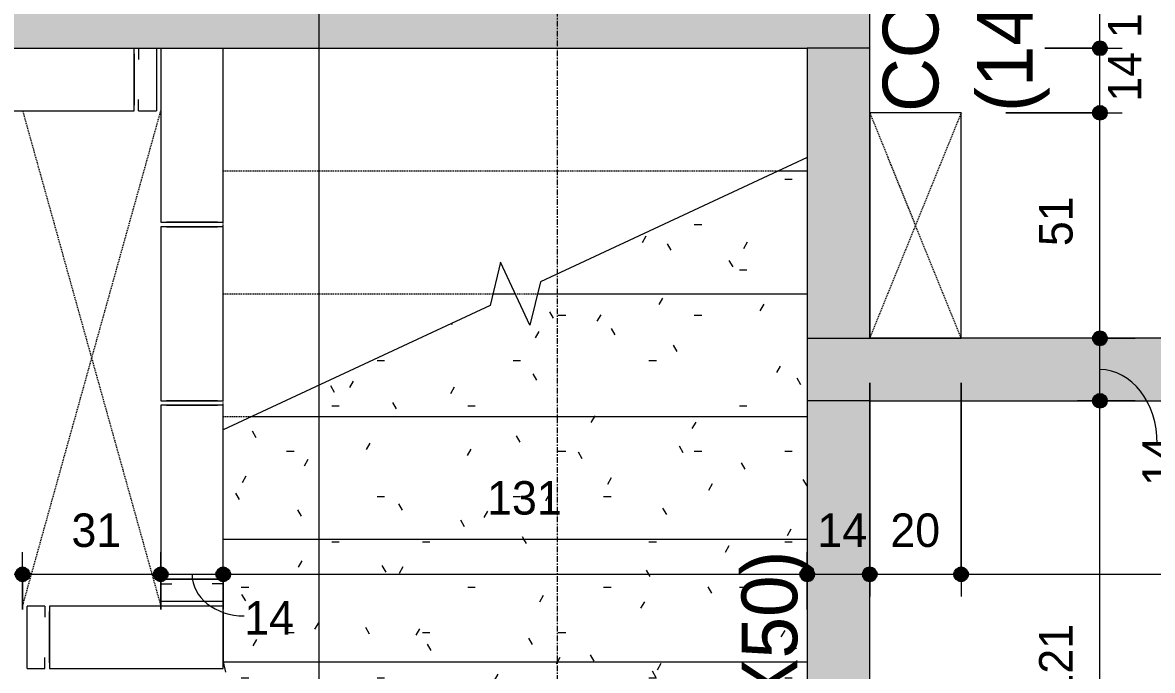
# Model space of a CAD drawing. Header units: centimetres. Extents: x 170 to 15941, y -2277 to 8860.
# Drawn here: x 7384.5 to 7637.9, y -435.2 to -290 of the extents above; entities that cross this region are included whole.
import ezdxf

# ---------------------------------------------------------------- set-up
doc = ezdxf.new("R2010")
doc.units = ezdxf.units.CM
doc.linetypes.add('Linha de eixo', pattern=[2.2225, 1.27, -0.3175, 0.3175, -0.3175])
doc.linetypes.add('Projeção', pattern=[0.396875, 0.238125, -0.15875])
for name, color, linetype, lineweight, true_color in [('A-ANNO-DIMS-1', 1, 'Continuous', 9, 0xff0000), ('A-DETL-GENF-1', 8, 'Continuous', 9, 0x808080), ('A-DETL-GENF-2', 9, 'Continuous', 9, 0xc0c0c0)]:
    doc.layers.add(name, color=color, linetype=linetype, lineweight=lineweight, true_color=true_color)
for name, color, linetype, lineweight in [('A-ANNO-DIMS-50', 7, 'Continuous', 9), ('A-DETL-THIN', 7, 'Continuous', 9), ('A-FLOR-OVHD', 7, 'Projeção', 9), ('G-ANNO-SYMB', 7, 'Continuous', 9), ('G-ANNO-TEXT', 7, 'Continuous', 9), ('S-BEAM', 7, 'Continuous', 9), ('S-BEAM-1', 7, 'Continuous', 13), ('S-GRID-1', 7, 'Linha de eixo', 9), ('S-STRS', 7, 'Continuous', 9), ('S-STRS-1', 7, 'Projeção', 9), ('S-STRS-MBND', 7, 'Projeção', 9), ('S-STRS-MBND-1', 7, 'Continuous', 9)]:
    doc.layers.add(name, color=color, linetype=linetype, lineweight=lineweight)
doc.styles.add('Bahnschrift_2', font='', dxfattribs={"height": 12.5})
doc.styles.add('Bahnschrift_7', font='', dxfattribs={"height": 7.5})
doc.styles.get('Bahnschrift_2').set_extended_font_data('Bahnschrift')
doc.styles.get('Bahnschrift_7').set_extended_font_data('Bahnschrift')
doc.dimstyles.new('COTA_LINEAR', dxfattribs={"dimscale": 30.48, "dimtxt": 8.33133, "dimasz": 0.393701, "dimexe": 0.164042, "dimexo": 0.328084, "dimgap": 0.131234, "dimtad": 1, "dimdec": 0, "dimzin": 0, "dimdsep": 46, "dimtxsty": 'Bahnschrift_7', "dimblk1": 'DOTSMALL', "dimblk2": 'DOTSMALL', "dimsah": 1, "dimcen": 0.09, "dimdle": 0.164042, "dimazin": 0, "dimtfac": 1, "dimtdec": 4, "dimtix": 1, "dimtmove": 0, "dimatfit": 3, "dimfxl": 1, "dimtvp": 1, "dimtolj": 1, "dimtzin": 0, "dimarcsym": 2})
doc.dimstyles.new('COTA_LINEAR_1', dxfattribs={"dimscale": 30.48, "dimtxt": 8.33133, "dimasz": 0.393701, "dimexe": 0.164042, "dimexo": 0.328084, "dimgap": 0.131234, "dimtad": 1, "dimdec": 0, "dimzin": 0, "dimdsep": 46, "dimtxsty": 'Bahnschrift_7', "dimblk1": 'DOTSMALL', "dimblk2": 'DOTSMALL', "dimsah": 1, "dimcen": 0.09, "dimdle": 0.164042, "dimazin": 0, "dimtfac": 1, "dimtdec": 4, "dimtix": 1, "dimtmove": 1, "dimatfit": 3, "dimfxl": 1, "dimtvp": 1, "dimtolj": 1, "dimtzin": 0, "dimarcsym": 2})
doc.dimstyles.new('COTA_LINEAR_2', dxfattribs={"dimscale": 30.48, "dimtxt": 8.33133, "dimasz": 0.393701, "dimexe": 0.164042, "dimexo": 0.328084, "dimgap": 0.131234, "dimtad": 1, "dimdec": 0, "dimzin": 0, "dimdsep": 46, "dimtxsty": 'Bahnschrift_7', "dimblk1": 'DOTSMALL', "dimblk2": 'DOTSMALL', "dimsah": 1, "dimcen": 0.09, "dimdle": 0.164042, "dimazin": 0, "dimtfac": 1, "dimtdec": 4, "dimtix": 1, "dimtmove": 2, "dimatfit": 3, "dimfxl": 1, "dimtvp": 1, "dimtolj": 1, "dimtzin": 0, "dimarcsym": 2})
pattern_1 = [(0, (7138.892, 0), (40.64, 10.16), [1.676, -28.804, 1.676, -28.804, -162.56]), (0, (7138.892, 0), (40.64, 10.16), [-60.96, 1.676, -59.284, 1.676, -28.804, -71.12]), (0, (7138.892, 0), (40.64, 10.16), [-152.4, 1.676, -18.644, 1.676, -49.124]), (120, (7154.132, 5.08), (-29.11882, 30.11527), [1.676, -28.804, 1.676, -28.804, -162.56]), (120, (7154.132, 5.08), (-29.11882, 30.11527), [-60.96, 1.676, -59.284, 1.676, -28.804, -71.12]), (120, (7154.132, 5.08), (-29.11882, 30.11527), [-152.4, 1.676, -18.644, 1.676, -49.124]), (240, (7159.212, 25.4), (-11.52118, -40.27527), [1.676, -28.804, 1.676, -28.804, -162.56]), (240, (7159.212, 25.4), (-11.52118, -40.27527), [-60.96, 1.676, -59.284, 1.676, -28.804, -71.12]), (240, (7159.212, 25.4), (-11.52118, -40.27527), [-152.4, 1.676, -18.644, 1.676, -49.124])]

# ---------------------------------------------------------------- blocks, each defined once
blk = doc.blocks.new('LEONE - BLOCO VEDAÇÃO 14X39X19 - LEONE - BLOCO VEDAÇÃO 14X39X19-V5-FORMA DA COBERTURA')
at = {"layer": 'S-BEAM-1'}
for p, q in [((-19.5, 7), (-19.5, -7)), ((19.5, 7), (-19.5, 7)), ((-19.5, 7), (-19.5, -7)), ((-19.5, -5.75), (-19.5, 5.75)), ((-19.5, -7), (19.5, -7))]:
    blk.add_line(p, q, dxfattribs=at)
blk = doc.blocks.new('LEONE - BLOCO VEDAÇÃO 14X39X19 - LEONE - BLOCO VEDAÇÃO 14X39X19-2827593-FORMA DA COBERTURA')
at = {"layer": 'S-BEAM-1'}
for p, q in [((-19.5, 7), (-19.5, -7)), ((19.5, 7), (-19.5, 7)), ((-19.5, 7), (-19.5, -7)), ((-19.5, -5.75), (-19.5, 5.75)), ((19.5, -7), (19.5, 7)), ((19.5, -7), (19.5, 7)), ((19.5, 5.75), (19.5, -5.75)), ((-19.5, -7), (19.5, -7))]:
    blk.add_line(p, q, dxfattribs=at)
blk = doc.blocks.new('LEONE - BLOCO VEDAÇÃO 14x04x19 - LEONE - BLOCO VEDAÇÃO 14x04x19-2838453-FORMA DA COBERTURA')
at = {"layer": 'S-BEAM-1'}
for p, q in [((1.5, 7), (-2.5, 7)), ((-2.5, -7), (-2.5, 7)), ((1.5, 7), (1.5, 4.5)), ((1.5, -7), (1.5, -4.5)), ((-2.5, -7), (1.5, -7))]:
    blk.add_line(p, q, dxfattribs=at)
blk = doc.blocks.new('LEONE - BLOCO VEDAÇÃO 14X39X19 - LEONE - BLOCO VEDAÇÃO 14X39X19-V6-FORMA DA COBERTURA')
at = {"layer": 'S-BEAM-1'}
for p, q in [((-19.5, 7), (-19.5, -7)), ((-19.5, 7), (-19.5, -7)), ((-19.5, -5.75), (-19.5, 5.75)), ((19.5, -7), (19.5, 7)), ((19.5, -7), (19.5, 7)), ((19.5, 5.75), (19.5, -5.75)), ((-19.5, -7), (19.5, -7))]:
    blk.add_line(p, q, dxfattribs=at)
blk = doc.blocks.new('LEONE - BLOCO VEDAÇÃO 14x04x19 - LEONE - BLOCO VEDAÇÃO 14x04x19-V7-FORMA DA COBERTURA')
at = {"layer": 'S-BEAM-1'}
for p, q in [((1.5, 7), (-2.5, 7)), ((-2.5, -7), (-2.5, 7)), ((1.5, 7), (1.5, 4.5)), ((1.5, -7), (1.5, -4.5))]:
    blk.add_line(p, q, dxfattribs=at)
blk = doc.blocks.new('DIMBLOCK169-FORMA DA COBERTURA')
at = {"layer": 'A-ANNO-DIMS-50', "lineweight": 35, "true_color": 0xff0000}
h = blk.add_hatch(color=1, dxfattribs=at)
edge = h.paths.add_edge_path()
edge.add_arc((7370.52, -413.65), 1.5, 0, 360)
h = blk.add_hatch(color=1, dxfattribs=at)
edge = h.paths.add_edge_path()
edge.add_arc((7384.52, -413.65), 1.5, 0, 360)
at = {"layer": 'A-ANNO-DIMS-50', "color": 1, "true_color": 0xff0000}
for p, q in [((7370.52, -421.53), (7370.52, -408.65)), ((7384.52, -421.53), (7384.52, -408.65)), ((7370.52, -413.65), (7384.52, -413.65)), ((7370.52, -413.65), (7370.52, -421.53)), ((7384.52, -413.65), (7384.52, -421.53))]:
    blk.add_line(p, q, dxfattribs=at)
at = {"layer": 'A-ANNO-DIMS-50', "color": 1, "lineweight": 35, "true_color": 0xff0000}
for centre in [(7370.52, -413.65), (7384.52, -413.65)]:
    blk.add_circle(centre, 1.5, dxfattribs=at)
at = {"layer": 'A-ANNO-DIMS-50', "color": 1, "true_color": 0xff0000}
blk.add_ellipse((7368.19, -413.65), major_axis=(9.33, 0), ratio=0.713854, start_param=4.712389, end_param=6.283185, dxfattribs=at)
at = {"layer": 'A-ANNO-DIMS-50', "color": 0, "insert": (7358.72, -416.98), "char_height": 7.5, "width": 11.3609, "attachment_point": 1, "line_spacing_factor": 1.009858, "style": 'Bahnschrift_7'}
blk.add_mtext('14', dxfattribs=at)
blk = doc.blocks.new('_DotSmall')
at = {"color": 0, "linetype": 'ByBlock', "const_width": 0.5}
blk.add_lwpolyline([(-0.0625, 0, 1), (0.0625, 0, 1)], format="xyb", close=True, dxfattribs=at)
blk = doc.blocks.new('DIMBLOCK170-FORMA DA COBERTURA')
at = {"layer": 'A-ANNO-DIMS-50', "lineweight": 35, "true_color": 0xff0000}
h = blk.add_hatch(color=1, dxfattribs=at)
edge = h.paths.add_edge_path()
edge.add_arc((7384.52, -413.65), 1.5, 0, 360)
h = blk.add_hatch(color=1, dxfattribs=at)
edge = h.paths.add_edge_path()
edge.add_arc((7415.52, -413.65), 1.5, 0, 360)
at = {"layer": 'A-ANNO-DIMS-50', "color": 1, "true_color": 0xff0000}
for p, q in [((7384.52, -421.53), (7384.52, -408.65)), ((7415.52, -421.53), (7415.52, -408.65)), ((7384.52, -413.65), (7415.52, -413.65)), ((7384.52, -413.65), (7384.52, -421.53)), ((7415.52, -413.65), (7415.52, -421.53))]:
    blk.add_line(p, q, dxfattribs=at)
at = {"layer": 'A-ANNO-DIMS-50', "color": 1, "lineweight": 35, "true_color": 0xff0000}
for centre in [(7384.52, -413.65), (7415.52, -413.65)]:
    blk.add_circle(centre, 1.5, dxfattribs=at)
at = {"layer": 'A-ANNO-DIMS-50', "color": 0, "insert": (7395.48, -400.01), "char_height": 7.5, "width": 10.9065, "attachment_point": 1, "line_spacing_factor": 1.009858, "style": 'Bahnschrift_7'}
blk.add_mtext('31', dxfattribs=at)
blk = doc.blocks.new('DIMBLOCK171-FORMA DA COBERTURA')
at = {"layer": 'A-ANNO-DIMS-50', "lineweight": 35, "true_color": 0xff0000}
h = blk.add_hatch(color=1, dxfattribs=at)
edge = h.paths.add_edge_path()
edge.add_arc((7415.52, -413.65), 1.5, 0, 360)
h = blk.add_hatch(color=1, dxfattribs=at)
edge = h.paths.add_edge_path()
edge.add_arc((7429.52, -413.65), 1.5, 0, 360)
at = {"layer": 'A-ANNO-DIMS-50', "color": 1, "true_color": 0xff0000}
for p, q in [((7415.52, -421.53), (7415.52, -408.65)), ((7429.52, -421.53), (7429.52, -408.65)), ((7415.52, -413.65), (7429.52, -413.65)), ((7415.52, -413.65), (7415.52, -421.53)), ((7429.52, -413.65), (7429.52, -421.53))]:
    blk.add_line(p, q, dxfattribs=at)
at = {"layer": 'A-ANNO-DIMS-50', "color": 1, "lineweight": 35, "true_color": 0xff0000}
for centre in [(7415.52, -413.65), (7429.52, -413.65)]:
    blk.add_circle(centre, 1.5, dxfattribs=at)
at = {"layer": 'A-ANNO-DIMS-50', "color": 1, "true_color": 0xff0000}
blk.add_ellipse((7434.23, -413.65), major_axis=(11.71, 0), ratio=0.79623, start_param=3.141593, end_param=4.712389, dxfattribs=at)
at = {"layer": 'A-ANNO-DIMS-50', "color": 0, "insert": (7434.23, -419.64), "char_height": 7.5, "width": 11.3609, "attachment_point": 1, "line_spacing_factor": 1.009858, "style": 'Bahnschrift_7'}
blk.add_mtext('14', dxfattribs=at)
blk = doc.blocks.new('DIMBLOCK172-FORMA DA COBERTURA')
at = {"layer": 'A-ANNO-DIMS-50', "lineweight": 35, "true_color": 0xff0000}
h = blk.add_hatch(color=1, dxfattribs=at)
edge = h.paths.add_edge_path()
edge.add_arc((7429.52, -413.65), 1.5, 0, 360)
h = blk.add_hatch(color=1, dxfattribs=at)
edge = h.paths.add_edge_path()
edge.add_arc((7560.52, -413.65), 1.5, 0, 360)
at = {"layer": 'A-ANNO-DIMS-50', "color": 1, "true_color": 0xff0000}
for p, q in [((7429.52, -421.53), (7429.52, -408.65)), ((7560.52, -421.53), (7560.52, -408.65)), ((7429.52, -413.65), (7560.52, -413.65)), ((7429.52, -413.65), (7429.52, -421.53)), ((7560.52, -413.65), (7560.52, -421.53))]:
    blk.add_line(p, q, dxfattribs=at)
at = {"layer": 'A-ANNO-DIMS-50', "color": 1, "lineweight": 35, "true_color": 0xff0000}
for centre in [(7429.52, -413.65), (7560.52, -413.65)]:
    blk.add_circle(centre, 1.5, dxfattribs=at)
at = {"layer": 'A-ANNO-DIMS-50', "color": 0, "insert": (7488.71, -392.76), "char_height": 7.5, "width": 15.1479, "attachment_point": 1, "line_spacing_factor": 1.009858, "style": 'Bahnschrift_7'}
blk.add_mtext('131', dxfattribs=at)
blk = doc.blocks.new('DIMBLOCK173-FORMA DA COBERTURA')
at = {"layer": 'A-ANNO-DIMS-50', "lineweight": 35, "true_color": 0xff0000}
h = blk.add_hatch(color=1, dxfattribs=at)
edge = h.paths.add_edge_path()
edge.add_arc((7560.52, -413.65), 1.5, 0, 360)
h = blk.add_hatch(color=1, dxfattribs=at)
edge = h.paths.add_edge_path()
edge.add_arc((7574.52, -413.65), 1.5, 0, 360)
at = {"layer": 'A-ANNO-DIMS-50', "color": 1, "true_color": 0xff0000}
for p, q in [((7574.52, -370.76), (7574.52, -418.65)), ((7574.52, -413.65), (7574.52, -370.76)), ((7560.52, -421.53), (7560.52, -408.65)), ((7560.52, -413.65), (7574.52, -413.65)), ((7560.52, -413.65), (7560.52, -421.53))]:
    blk.add_line(p, q, dxfattribs=at)
at = {"layer": 'A-ANNO-DIMS-50', "color": 1, "lineweight": 35, "true_color": 0xff0000}
for centre in [(7560.52, -413.65), (7574.52, -413.65)]:
    blk.add_circle(centre, 1.5, dxfattribs=at)
at = {"layer": 'A-ANNO-DIMS-50', "color": 0, "insert": (7562.79, -400.01), "char_height": 7.5, "width": 11.3609, "attachment_point": 1, "line_spacing_factor": 1.009858, "style": 'Bahnschrift_7'}
blk.add_mtext('14', dxfattribs=at)
blk = doc.blocks.new('DIMBLOCK174-FORMA DA COBERTURA')
at = {"layer": 'A-ANNO-DIMS-50', "lineweight": 35, "true_color": 0xff0000}
h = blk.add_hatch(color=1, dxfattribs=at)
edge = h.paths.add_edge_path()
edge.add_arc((7574.52, -413.65), 1.5, 0, 360)
h = blk.add_hatch(color=1, dxfattribs=at)
edge = h.paths.add_edge_path()
edge.add_arc((7595.02, -413.65), 1.5, 0, 360)
at = {"layer": 'A-ANNO-DIMS-50', "color": 1, "true_color": 0xff0000}
for p, q in [((7574.52, -370.76), (7574.52, -418.65)), ((7574.52, -413.65), (7574.52, -370.76)), ((7595.02, -370.76), (7595.02, -418.65)), ((7595.02, -413.65), (7595.02, -370.76)), ((7574.52, -413.65), (7595.02, -413.65))]:
    blk.add_line(p, q, dxfattribs=at)
at = {"layer": 'A-ANNO-DIMS-50', "color": 1, "lineweight": 35, "true_color": 0xff0000}
for centre in [(7574.52, -413.65), (7595.02, -413.65)]:
    blk.add_circle(centre, 1.5, dxfattribs=at)
at = {"layer": 'A-ANNO-DIMS-50', "color": 0, "insert": (7579.15, -400.01), "char_height": 7.5, "width": 13.4816, "attachment_point": 1, "line_spacing_factor": 1.009858, "style": 'Bahnschrift_7'}
blk.add_mtext('20', dxfattribs=at)
blk = doc.blocks.new('DIMBLOCK175-FORMA DA COBERTURA')
at = {"layer": 'A-ANNO-DIMS-50', "lineweight": 35, "true_color": 0xff0000}
h = blk.add_hatch(color=1, dxfattribs=at)
edge = h.paths.add_edge_path()
edge.add_arc((7595.02, -413.65), 1.5, 0, 360)
h = blk.add_hatch(color=1, dxfattribs=at)
edge = h.paths.add_edge_path()
edge.add_arc((7985.52, -413.65), 1.5, 0, 360)
at = {"layer": 'A-ANNO-DIMS-50', "color": 1, "true_color": 0xff0000}
for p, q in [((7595.02, -370.76), (7595.02, -418.65)), ((7595.02, -413.65), (7595.02, -370.76)), ((7985.52, -421.53), (7985.52, -408.65)), ((7595.02, -413.65), (7985.52, -413.65)), ((7985.52, -413.65), (7985.52, -421.53))]:
    blk.add_line(p, q, dxfattribs=at)
at = {"layer": 'A-ANNO-DIMS-50', "color": 1, "lineweight": 35, "true_color": 0xff0000}
for centre in [(7595.02, -413.65), (7985.52, -413.65)]:
    blk.add_circle(centre, 1.5, dxfattribs=at)
at = {"layer": 'A-ANNO-DIMS-50', "color": 0, "insert": (7783.01, -400.01), "char_height": 7.5, "width": 17.4201, "attachment_point": 1, "line_spacing_factor": 1.009858, "style": 'Bahnschrift_7'}
blk.add_mtext('391', dxfattribs=at)
blk = doc.blocks.new('DIMBLOCK241-FORMA DA COBERTURA')
at = {"layer": 'A-ANNO-DIMS-50', "lineweight": 35, "true_color": 0xff0000}
h = blk.add_hatch(color=1, dxfattribs=at)
edge = h.paths.add_edge_path()
edge.add_arc((7626.16, -374.76), 1.5, 0, 360)
h = blk.add_hatch(color=1, dxfattribs=at)
edge = h.paths.add_edge_path()
edge.add_arc((7626.16, -495.76), 1.5, 0, 360)
at = {"layer": 'A-ANNO-DIMS-50', "color": 1, "true_color": 0xff0000}
for p, q in [((7634.04, -374.76), (7621.16, -374.76)), ((7626.16, -495.76), (7626.16, -374.76)), ((7626.16, -374.76), (7634.04, -374.76)), ((7634.04, -495.76), (7621.16, -495.76)), ((7626.16, -495.76), (7634.04, -495.76))]:
    blk.add_line(p, q, dxfattribs=at)
at = {"layer": 'A-ANNO-DIMS-50', "color": 1, "lineweight": 35, "true_color": 0xff0000}
for centre in [(7626.16, -374.76), (7626.16, -495.76)]:
    blk.add_circle(centre, 1.5, dxfattribs=at)
at = {"layer": 'A-ANNO-DIMS-50', "color": 0, "insert": (7612.51, -441.5), "char_height": 7.5, "width": 14.9964, "attachment_point": 1, "rotation": 90, "line_spacing_factor": 1.009858, "style": 'Bahnschrift_7'}
blk.add_mtext('121', dxfattribs=at)
blk = doc.blocks.new('DIMBLOCK242-FORMA DA COBERTURA')
at = {"layer": 'A-ANNO-DIMS-50', "lineweight": 35, "true_color": 0xff0000}
h = blk.add_hatch(color=1, dxfattribs=at)
edge = h.paths.add_edge_path()
edge.add_arc((7626.16, -360.76), 1.5, 0, 360)
h = blk.add_hatch(color=1, dxfattribs=at)
edge = h.paths.add_edge_path()
edge.add_arc((7626.16, -374.76), 1.5, 0, 360)
at = {"layer": 'A-ANNO-DIMS-50', "color": 1, "true_color": 0xff0000}
for p, q in [((7634.04, -360.76), (7621.16, -360.76)), ((7626.16, -374.76), (7626.16, -360.76)), ((7626.16, -360.76), (7634.04, -360.76)), ((7634.04, -374.76), (7621.16, -374.76)), ((7626.16, -374.76), (7634.04, -374.76))]:
    blk.add_line(p, q, dxfattribs=at)
at = {"layer": 'A-ANNO-DIMS-50', "color": 1, "lineweight": 35, "true_color": 0xff0000}
for centre in [(7626.16, -360.76), (7626.16, -374.76)]:
    blk.add_circle(centre, 1.5, dxfattribs=at)
at = {"layer": 'A-ANNO-DIMS-50', "color": 1, "true_color": 0xff0000}
blk.add_ellipse((7626.16, -384.39), major_axis=(0, 16.63), ratio=0.772926, start_param=4.712389, end_param=6.283185, dxfattribs=at)
at = {"layer": 'A-ANNO-DIMS-50', "color": 0, "insert": (7635.68, -393.86), "char_height": 7.5, "width": 11.3609, "attachment_point": 1, "rotation": 90, "line_spacing_factor": 1.009858, "style": 'Bahnschrift_7'}
blk.add_mtext('14', dxfattribs=at)
blk = doc.blocks.new('DIMBLOCK243-FORMA DA COBERTURA')
at = {"layer": 'A-ANNO-DIMS-50', "lineweight": 35, "true_color": 0xff0000}
h = blk.add_hatch(color=1, dxfattribs=at)
edge = h.paths.add_edge_path()
edge.add_arc((7626.16, -310.22), 1.5, 0, 360)
h = blk.add_hatch(color=1, dxfattribs=at)
edge = h.paths.add_edge_path()
edge.add_arc((7626.16, -360.76), 1.5, 0, 360)
at = {"layer": 'A-ANNO-DIMS-50', "color": 1, "true_color": 0xff0000}
for p, q in [((7605.02, -310.22), (7631.16, -310.22)), ((7626.16, -310.22), (7605.02, -310.22)), ((7626.16, -360.76), (7626.16, -310.22)), ((7634.04, -360.76), (7621.16, -360.76)), ((7626.16, -360.76), (7634.04, -360.76))]:
    blk.add_line(p, q, dxfattribs=at)
at = {"layer": 'A-ANNO-DIMS-50', "color": 1, "lineweight": 35, "true_color": 0xff0000}
for centre in [(7626.16, -310.22), (7626.16, -360.76)]:
    blk.add_circle(centre, 1.5, dxfattribs=at)
at = {"layer": 'A-ANNO-DIMS-50', "color": 0, "insert": (7612.51, -340.1), "char_height": 7.5, "width": 11.0579, "attachment_point": 1, "rotation": 90, "line_spacing_factor": 1.009858, "style": 'Bahnschrift_7'}
blk.add_mtext('51', dxfattribs=at)
blk = doc.blocks.new('DIMBLOCK244-FORMA DA COBERTURA')
at = {"layer": 'A-ANNO-DIMS-50', "lineweight": 35, "true_color": 0xff0000}
h = blk.add_hatch(color=1, dxfattribs=at)
edge = h.paths.add_edge_path()
edge.add_arc((7626.16, -295.76), 1.5, 0, 360)
h = blk.add_hatch(color=1, dxfattribs=at)
edge = h.paths.add_edge_path()
edge.add_arc((7626.16, -310.22), 1.5, 0, 360)
at = {"layer": 'A-ANNO-DIMS-50', "color": 1, "true_color": 0xff0000}
for p, q in [((7613.79, -295.76), (7631.16, -295.76)), ((7626.16, -295.76), (7613.79, -295.76)), ((7626.16, -310.22), (7626.16, -295.76)), ((7605.02, -310.22), (7631.16, -310.22)), ((7626.16, -310.22), (7605.02, -310.22))]:
    blk.add_line(p, q, dxfattribs=at)
at = {"layer": 'A-ANNO-DIMS-50', "color": 1, "lineweight": 35, "true_color": 0xff0000}
for centre in [(7626.16, -295.76), (7626.16, -310.22)]:
    blk.add_circle(centre, 1.5, dxfattribs=at)
at = {"layer": 'A-ANNO-DIMS-50', "color": 0, "insert": (7627.97, -307.72), "char_height": 7.5, "width": 11.3609, "attachment_point": 1, "rotation": 90, "line_spacing_factor": 1.009858, "style": 'Bahnschrift_7'}
blk.add_mtext('14', dxfattribs=at)
blk = doc.blocks.new('DIMBLOCK245-FORMA DA COBERTURA')
at = {"layer": 'A-ANNO-DIMS-50', "lineweight": 35, "true_color": 0xff0000}
h = blk.add_hatch(color=1, dxfattribs=at)
edge = h.paths.add_edge_path()
edge.add_arc((7626.16, -281.76), 1.5, 0, 360)
h = blk.add_hatch(color=1, dxfattribs=at)
edge = h.paths.add_edge_path()
edge.add_arc((7626.16, -295.76), 1.5, 0, 360)
at = {"layer": 'A-ANNO-DIMS-50', "color": 1, "true_color": 0xff0000}
for p, q in [((7613.79, -281.76), (7631.16, -281.76)), ((7626.16, -281.76), (7613.79, -281.76)), ((7626.16, -295.76), (7626.16, -281.76)), ((7613.79, -295.76), (7631.16, -295.76)), ((7626.16, -295.76), (7613.79, -295.76))]:
    blk.add_line(p, q, dxfattribs=at)
at = {"layer": 'A-ANNO-DIMS-50', "color": 1, "lineweight": 35, "true_color": 0xff0000}
for centre in [(7626.16, -281.76), (7626.16, -295.76)]:
    blk.add_circle(centre, 1.5, dxfattribs=at)
at = {"layer": 'A-ANNO-DIMS-50', "color": 0, "insert": (7627.97, -293.49), "char_height": 7.5, "width": 11.3609, "attachment_point": 1, "rotation": 90, "line_spacing_factor": 1.009858, "style": 'Bahnschrift_7'}
blk.add_mtext('14', dxfattribs=at)

msp = doc.modelspace()

# ---------------------------------------------------------------- hatches: boundary and pattern name
at = {"layer": 'A-DETL-GENF-1'}
h = msp.add_hatch(color=256, dxfattribs=at)
h.paths.add_polyline_path([(7806.91, -509.76), (7999.52, -509.76), (7999.52, -495.76), (7560.52, -495.76), (7560.52, -509.76), (7574.52, -509.76)])
h.paths.add_polyline_path([(6130.52, -509.76), (6984.52, -509.76), (6984.52, -495.76), (6130.52, -495.76)])
h.paths.add_polyline_path([(6970.52, -374.76), (6984.52, -374.76), (6984.52, -360.76), (6130.52, -360.76), (6130.52, -374.76), (6569.52, -374.76)])
h.paths.add_polyline_path([(7806.91, -374.76), (7999.52, -374.76), (7999.52, -360.76), (7560.52, -360.76), (7560.52, -374.76), (7574.52, -374.76)])
h.paths.add_polyline_path([(7574.52, -295.76), (7574.52, -281.76), (7225.52, -281.76), (7225.52, -295.76), (7560.52, -295.76)])
h.paths.add_polyline_path([(7574.52, 25.24), (7574.52, 39.24), (7365.52, 39.24), (7365.52, 25.24), (7370.52, 25.24)])
h.paths.add_polyline_path([(7560.52, 655.24), (7999.52, 655.24), (7999.52, 669.24), (7560.52, 669.24)])
h.paths.add_polyline_path([(6144.52, 655.24), (6994.52, 655.24), (6994.52, 669.24), (6130.52, 669.24), (6130.52, 655.24)])
h.paths.add_polyline_path([(7985.52, 790.24), (7999.52, 790.24), (7999.52, 804.24), (7560.52, 804.24), (7560.52, 790.24), (7806.91, 790.24)])
h.paths.add_polyline_path([(6130.52, 790.24), (6994.52, 790.24), (6994.52, 804.24), (6130.52, 804.24)])
at = {"layer": 'A-DETL-GENF-2'}
h = msp.add_hatch(color=256, dxfattribs=at)
h.paths.add_polyline_path([(7560.52, -520.76), (7574.52, -520.76), (7574.52, -509.76), (7560.52, -509.76)])
h.paths.add_polyline_path([(6984.52, -495.76), (6984.52, -454.76), (6970.52, -454.76), (6970.52, -495.76)])
h.paths.add_polyline_path([(6144.52, -495.76), (6144.52, -454.76), (6130.52, -454.76), (6130.52, -495.76)])
h.paths.add_polyline_path([(7574.52, -495.76), (7574.52, -374.76), (7560.52, -374.76), (7560.52, -495.76)])
h.paths.add_polyline_path([(7999.52, -495.76), (7999.52, -454.76), (7985.52, -454.76), (7985.52, -495.76)])
h.paths.add_polyline_path([(6984.52, -395.76), (6984.52, -374.76), (6970.52, -374.76), (6970.52, -395.76)])
h.paths.add_polyline_path([(6130.52, -395.76), (6144.52, -395.76), (6144.52, -374.76), (6130.52, -374.76)])
h.paths.add_polyline_path([(7985.52, -395.76), (7999.52, -395.76), (7999.52, -374.76), (7985.52, -374.76)])
h.paths.add_polyline_path([(6130.52, -360.76), (6144.52, -360.76), (6144.52, -339.76), (6130.52, -339.76)])
h.paths.add_polyline_path([(6970.52, -360.76), (6984.52, -360.76), (6984.52, -339.76), (6970.52, -339.76)])
h.paths.add_polyline_path([(7999.52, -360.76), (7999.52, -339.73), (7985.52, -339.73), (7985.52, -360.76)])
h.paths.add_polyline_path([(7560.52, -360.76), (7574.52, -360.76), (7574.52, -295.76), (7560.52, -295.76), (7560.52, -357.84)])
h.paths.add_polyline_path([(7225.52, -315.26), (7239.52, -315.26), (7239.52, -295.76), (7225.52, -295.76), (7225.52, -304.87)])
h.paths.add_polyline_path([(7239.52, -281.76), (7239.52, -235.76), (7225.52, -235.76), (7225.52, -281.76)])
h.paths.add_polyline_path([(7560.52, -281.76), (7574.52, -281.76), (7574.52, -254.76), (7560.52, -254.76)])
h.paths.add_polyline_path([(6130.52, 634.24), (6144.52, 634.24), (6144.52, 655.24), (6130.52, 655.24)])
h.paths.add_polyline_path([(6994.52, 634.24), (6994.52, 655.24), (6980.52, 655.24), (6980.52, 634.24)])
h.paths.add_polyline_path([(6980.52, 669.24), (6994.52, 669.24), (6994.52, 690.24), (6980.52, 690.24)])
h.paths.add_polyline_path([(6130.52, 669.24), (6144.52, 669.24), (6144.52, 690.24), (6130.52, 690.24)])
h.paths.add_polyline_path([(6144.52, 749.24), (6144.52, 790.24), (6130.52, 790.24), (6130.52, 749.24)])
h.paths.add_polyline_path([(6994.52, 749.24), (6994.52, 790.24), (6980.52, 790.24), (6980.52, 749.24)])
h.paths.add_polyline_path([(7574.52, 749.24), (7574.52, 790.24), (7560.52, 790.24), (7560.52, 749.24)])
h.paths.add_polyline_path([(7999.52, 749.24), (7999.52, 790.24), (7985.52, 790.24), (7985.52, 749.24)])
at = {"layer": 'S-STRS'}
h = msp.add_hatch(dxfattribs=at)
h.set_pattern_fill('FP_2', color=256, style=0, pattern_type=2)
h.set_pattern_definition(pattern_1)
h.paths.add_polyline_path([(7560.52, -350.76), (7560.52, -323.26), (7554, -323.26), (7500.69, -348.12), (7500.04, -350.76), (7554, -350.76)])
h.paths.add_polyline_path([(7490, -350.76), (7495.02, -350.76), (7491.72, -343.68), (7490.75, -347.68)])
h = msp.add_hatch(dxfattribs=at)
h.set_pattern_fill('FP_2', color=256, style=0, pattern_type=2)
h.set_pattern_definition(pattern_1)
h.paths.add_polyline_path([(7507.84, -378.26), (7560.52, -378.26), (7560.52, -350.76), (7500.04, -350.76), (7498.32, -357.84), (7495.02, -350.76), (7490, -350.76), (7489.36, -353.4), (7436.05, -378.26), (7498.32, -378.26)])
h = msp.add_hatch(dxfattribs=at)
h.set_pattern_fill('FP_2', color=256, style=0, pattern_type=2)
h.set_pattern_definition(pattern_1)
h.paths.add_polyline_path([(7498.32, -405.76), (7560.52, -405.76), (7560.52, -378.26), (7436.05, -378.26), (7429.52, -381.3), (7429.52, -405.76), (7436.05, -405.76)])
h = msp.add_hatch(dxfattribs=at)
h.set_pattern_fill('FP_2', color=256, style=0, pattern_type=2)
h.set_pattern_definition(pattern_1)
h.paths.add_polyline_path([(7430.02, -433.26), (7560.52, -433.26), (7560.52, -405.76), (7429.52, -405.76), (7429.52, -433.26)])
h = msp.add_hatch(dxfattribs=at)
h.set_pattern_fill('FP_1', color=256, style=0, pattern_type=2)
h.set_pattern_definition(pattern_1)
h.paths.add_polyline_path([(7434.85, -560.76), (7560.52, -560.76), (7560.52, -433.26), (7429.52, -433.26), (7430.02, -435.6), (7430.02, -560.76)])

# ---------------------------------------------------------------- linework, layer by layer
at = {"layer": 'A-DETL-THIN'}
for p, q in [((7574.52, -295.76), (7574.52, -281.76)), ((7239.52, -295.76), (7560.52, -295.76)), ((7574.52, -295.76), (7560.52, -295.76)), ((7560.52, -295.76), (7560.52, -360.76)), ((7574.52, -360.76), (7574.52, -295.76)), ((7595.02, -310.22), (7574.52, -310.22)), ((7574.52, -310.22), (7574.52, -360.76)), ((7595.02, -360.76), (7595.02, -310.22)), ((7560.52, -360.76), (7560.52, -374.76)), ((7560.52, -360.76), (7574.52, -360.76)), ((7985.52, -360.76), (7574.52, -360.76)), ((7574.52, -360.76), (7595.02, -360.76)), ((7560.52, -374.76), (7560.52, -495.76)), ((7574.52, -374.76), (7560.52, -374.76)), ((7574.52, -374.76), (7985.52, -374.76)), ((7574.52, -495.76), (7574.52, -374.76))]:
    msp.add_line(p, q, dxfattribs=at)
at = {"layer": 'A-FLOR-OVHD'}
for p, q in [((7384.52, -309.76), (7415.52, -420.76)), ((7384.52, -420.76), (7415.52, -309.76)), ((7595.02, -310.22), (7574.52, -360.76)), ((7574.52, -310.22), (7595.02, -360.76))]:
    msp.add_line(p, q, dxfattribs=at)
at = {"layer": 'G-ANNO-SYMB'}
msp.add_line((7450.96, 926.52), (7450.96, -740.24), dxfattribs=at)
at = {"layer": 'S-GRID-1'}
msp.add_line((7504.52, -679.8), (7504.52, 927.57), dxfattribs=at)
at = {"layer": 'S-STRS'}
for p, q in [((7554, -323.26), (7560.52, -323.26)), ((7490, -350.76), (7495.02, -350.76)), ((7500.04, -350.76), (7560.52, -350.76)), ((7436.05, -378.26), (7560.52, -378.26)), ((7429.52, -405.76), (7429.52, -381.3)), ((7429.52, -433.26), (7429.52, -405.76)), ((7429.52, -405.76), (7560.52, -405.76)), ((7429.52, -433.26), (7430.02, -435.6)), ((7429.52, -433.26), (7560.52, -433.26))]:
    msp.add_line(p, q, dxfattribs=at)
at = {"layer": 'S-STRS-1'}
for p, q in [((7554, -323.26), (7560.52, -323.26)), ((7490, -350.76), (7495.02, -350.76)), ((7500.04, -350.76), (7560.52, -350.76)), ((7436.05, -378.26), (7560.52, -378.26)), ((7429.52, -405.76), (7560.52, -405.76)), ((7429.52, -433.26), (7560.52, -433.26))]:
    msp.add_line(p, q, dxfattribs=at)
at = {"layer": 'S-STRS-MBND'}
for p, q in [((7429.52, -381.3), (7429.52, -295.76)), ((7429.52, -323.26), (7554, -323.26)), ((7429.52, -323.26), (7554, -323.26)), ((7429.52, -350.76), (7490, -350.76)), ((7429.52, -350.76), (7490, -350.76)), ((7495.02, -350.76), (7500.04, -350.76)), ((7495.02, -350.76), (7500.04, -350.76)), ((7429.52, -378.26), (7436.05, -378.26)), ((7429.52, -378.26), (7436.05, -378.26))]:
    msp.add_line(p, q, dxfattribs=at)
at = {"layer": 'S-STRS-MBND-1'}
for p, q in [((7560.52, -320.21), (7500.69, -348.12)), ((7491.72, -343.68), (7489.36, -353.4)), ((7498.32, -357.84), (7491.72, -343.68)), ((7500.69, -348.12), (7498.32, -357.84)), ((7489.36, -353.4), (7429.52, -381.3))]:
    msp.add_line(p, q, dxfattribs=at)

# ---------------------------------------------------------------- block references
at = {"layer": 'S-BEAM'}
for name, p in [('LEONE - BLOCO VEDAÇÃO 14X39X19 - LEONE - BLOCO VEDAÇÃO 14X39X19-V6-FORMA DA COBERTURA', (7390.02, -302.76)), ('LEONE - BLOCO VEDAÇÃO 14x04x19 - LEONE - BLOCO VEDAÇÃO 14x04x19-2838453-FORMA DA COBERTURA', (7388.02, -427.76))]:
    msp.add_blockref(name, p, dxfattribs=at)
for name, p, rotation in [('LEONE - BLOCO VEDAÇÃO 14x04x19 - LEONE - BLOCO VEDAÇÃO 14x04x19-V7-FORMA DA COBERTURA', (7412.02, -302.76), 180), ('LEONE - BLOCO VEDAÇÃO 14X39X19 - LEONE - BLOCO VEDAÇÃO 14X39X19-V5-FORMA DA COBERTURA', (7422.52, -315.26), 89.9999999999999), ('LEONE - BLOCO VEDAÇÃO 14X39X19 - LEONE - BLOCO VEDAÇÃO 14X39X19-2827593-FORMA DA COBERTURA', (7422.52, -355.26), 89.9999999999999), ('LEONE - BLOCO VEDAÇÃO 14X39X19 - LEONE - BLOCO VEDAÇÃO 14X39X19-2827593-FORMA DA COBERTURA', (7422.52, -395.26), 89.9999999999999), ('LEONE - BLOCO VEDAÇÃO 14x04x19 - LEONE - BLOCO VEDAÇÃO 14x04x19-2838453-FORMA DA COBERTURA', (7422.52, -417.26), 89.9999999999999), ('LEONE - BLOCO VEDAÇÃO 14X39X19 - LEONE - BLOCO VEDAÇÃO 14X39X19-2827593-FORMA DA COBERTURA', (7410.02, -427.76), 180)]:
    msp.add_blockref(name, p, dxfattribs=dict(at, rotation=rotation))

# ---------------------------------------------------------------- texts
at = {"layer": 'G-ANNO-TEXT', "char_height": 12.5, "attachment_point": 1, "rotation": 90, "style": 'Bahnschrift_2'}
for s, insert, width in [('(14X30)', (7598.6, -310.03), 68.5443), ('COXIM ', (7577.43, -310.03), 66.9409), ('COXIM (14X50)', (7545.77, -527.24), 135.886)]:
    msp.add_mtext(s, dxfattribs=dict(at, insert=insert, width=width))

# ---------------------------------------------------------------- dimensions: what is measured, and where the dimension line sits
at = {"layer": 'A-ANNO-DIMS-1'}
for base, p1, p2, dimstyle, override, picture, middle in [((7626.16, -281.76), (7603.79, -295.76), (7603.79, -281.76), 'COTA_LINEAR_2', {"dimpost": '<>', "dimfxl": 14}, 'DIMBLOCK245-FORMA DA COBERTURA', (7632.97, -287.81)), ((7626.16, -295.76), (7595.02, -310.22), (7603.79, -295.76), 'COTA_LINEAR_2', {"dimpost": '<>', "dimfxl": 16.915155}, 'DIMBLOCK244-FORMA DA COBERTURA', (7632.97, -302.04)), ((7626.16, -360.76), (7624.04, -374.76), (7624.04, -360.76), 'COTA_LINEAR_1', {"dimpost": '<>', "dimfxl": 14}, 'DIMBLOCK242-FORMA DA COBERTURA', (7640.68, -388.18))]:
    dim = msp.add_linear_dim(base=base, p1=p1, p2=p2, angle=90, dimstyle=dimstyle, override=override, dxfattribs=at)
    dim.commit()
    dim.dimension.update_dxf_attribs({"geometry": picture, "text_midpoint": middle, "dimtype": 160, "text_rotation": 90})
for base, p1, p2, override, picture, middle in [((7626.16, -310.22), (7624.04, -360.76), (7595.02, -310.22), {"dimpost": '<>', "dimfxl": 58.271819}, 'DIMBLOCK243-FORMA DA COBERTURA', (7618.37, -335.49)), ((7626.16, -374.76), (7624.04, -495.76), (7624.04, -374.76), {"dimpost": '<>', "dimfxl": 121}, 'DIMBLOCK241-FORMA DA COBERTURA', (7618.37, -435.26))]:
    dim = msp.add_linear_dim(base=base, p1=p1, p2=p2, angle=90, dimstyle='COTA_LINEAR', override=override, dxfattribs=at)
    dim.commit()
    dim.dimension.update_dxf_attribs({"geometry": picture, "text_midpoint": middle})
for base, p1, p2, override, picture, middle in [((7574.52, -413.65), (7560.52, -411.53), (7574.52, -360.76), {"dimpost": '<>', "dimfxl": 52.670494}, 'DIMBLOCK173-FORMA DA COBERTURA', (7567.52, -405.9)), ((7595.021379, -413.6535455), (7574.52137903, -360.75643409), (7595.021379, -360.75643409), {"dimpost": '<>', "dimfxl": 20.5}, 'DIMBLOCK174-FORMA DA COBERTURA', (7584.77137901, -405.81843543)), ((7985.521379, -413.6535455), (7595.021379, -360.75643409), (7985.521379, -411.53222516), {"dimpost": '<>', "dimfxl": 393.787292}, 'DIMBLOCK175-FORMA DA COBERTURA', (7790.271379, -405.81843543)), ((7415.52, -413.65), (7384.52, -411.53), (7415.52, -411.53), {"dimpost": '<>', "dimfxl": 31}, 'DIMBLOCK170-FORMA DA COBERTURA', (7400.02, -405.83))]:
    dim = msp.add_linear_dim(base=base, p1=p1, p2=p2, dimstyle='COTA_LINEAR', override=override, dxfattribs=at)
    dim.commit()
    dim.dimension.update_dxf_attribs({"geometry": picture, "text_midpoint": middle})
for base, p1, p2, dimstyle, override, picture, middle in [((7560.52, -413.65), (7429.52, -411.53), (7560.52, -411.53), 'COTA_LINEAR_2', {"dimpost": '<>', "dimfxl": 131}, 'DIMBLOCK172-FORMA DA COBERTURA', (7496.28, -397.76)), ((7384.52, -413.65), (7370.52, -411.53), (7384.52, -411.53), 'COTA_LINEAR_1', {"dimpost": '<>', "dimfxl": 14}, 'DIMBLOCK169-FORMA DA COBERTURA', (7364.4, -421.98)), ((7429.52, -413.65), (7415.52, -411.53), (7429.52, -411.53), 'COTA_LINEAR_1', {"dimpost": '<>', "dimfxl": 14}, 'DIMBLOCK171-FORMA DA COBERTURA', (7439.91, -424.64))]:
    dim = msp.add_linear_dim(base=base, p1=p1, p2=p2, dimstyle=dimstyle, override=override, dxfattribs=at)
    dim.commit()
    dim.dimension.update_dxf_attribs({"geometry": picture, "text_midpoint": middle, "dimtype": 160})

doc.saveas('drawing.dxf')
